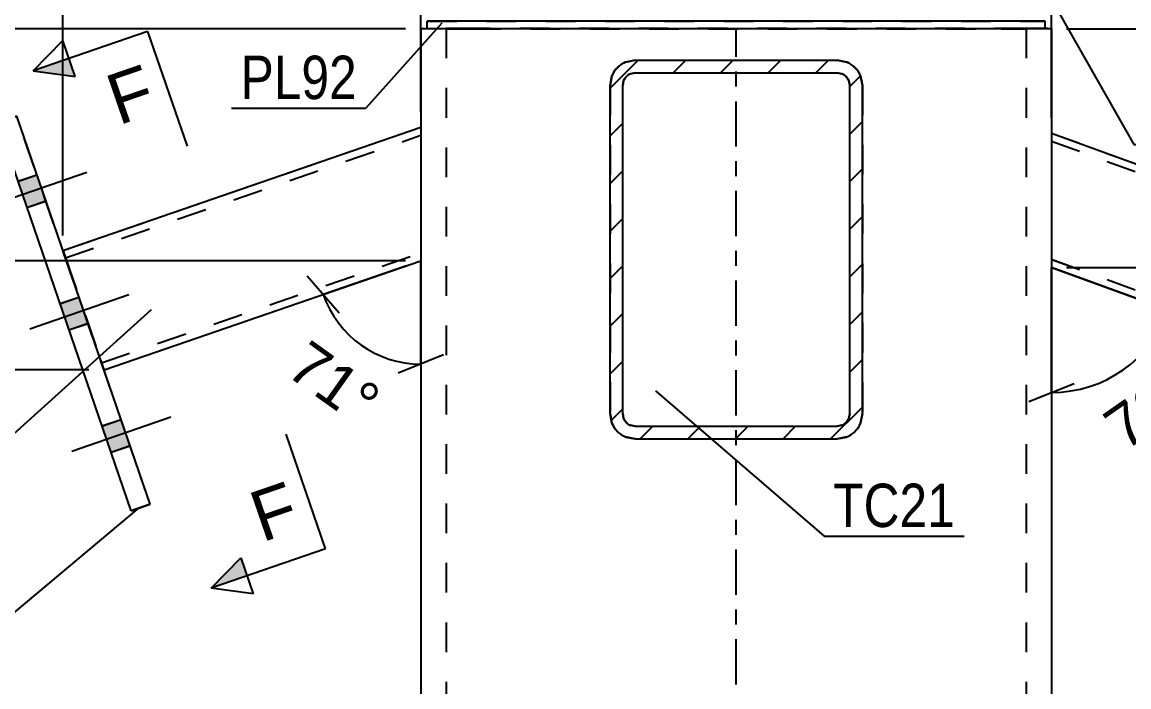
# Model space of a CAD drawing. Header units: millimetres. Extents: x -133 to 461, y -173 to 247.
# Drawn here: x 156.6 to 229.7, y 112.5 to 156.4 of the extents above; entities that cross this region are included whole.
import ezdxf

# ---------------------------------------------------------------- set-up
doc = ezdxf.new("R2010")
doc.units = ezdxf.units.MM
doc.linetypes.add('DXK_LINE_DOT2', pattern=[3.9198, 1.9599, -1.9599])
doc.linetypes.add('DXK_LINE_DOT3', pattern=[5.9187, 2.979, -0.9799, 0.9799, -0.9799])
doc.styles.add('Arial', font='ARIAL.TTF', dxfattribs={"height": 0.2})
doc.styles.add('Arial Narrow', font='ARIALN.TTF', dxfattribs={"height": 0.2})

# ---------------------------------------------------------------- blocks, each defined once
blk = doc.blocks.new('Part-284928886-3218 - 3036')
at = {"color": 2, "linetype": 'Continuous'}
for p, q in [((224.176, 156.485), (183.343, 156.485)), ((183.343, 155.985), (183.343, 156.485)), ((224.176, 155.985), (224.176, 156.485)), ((183.343, 155.985), (184.74, 155.985)), ((224.176, 155.985), (222.779, 155.985))]:
    blk.add_line(p, q, dxfattribs=at)
at = {"color": 7, "linetype": 'DXK_LINE_DOT2'}
for p, q in [((183.343, 156.477), (224.176, 156.477)), ((183.343, 155.977), (183.343, 155.985)), ((183.343, 155.977), (183.343, 155.985)), ((224.176, 155.977), (183.343, 155.977)), ((222.779, 155.985), (184.74, 155.985)), ((224.176, 155.977), (224.176, 155.985)), ((224.176, 155.985), (224.176, 155.977))]:
    blk.add_line(p, q, dxfattribs=at)
blk = doc.blocks.new('Bolt-284928886-3113 - 3036')
at = {"linetype": 'Continuous'}
for points in [[(158.162, 144.604), (157.565, 146.337), (156.305, 145.903), (156.901, 144.17)], [(158.162, 144.602), (157.565, 146.336), (156.305, 145.902), (156.901, 144.168)], [(158.162, 144.601), (157.565, 146.334), (156.305, 145.9), (156.901, 144.167)], [(160.943, 136.527), (160.346, 138.261), (159.085, 137.827), (159.682, 136.093)], [(160.943, 136.524), (160.346, 138.258), (159.085, 137.824), (159.682, 136.09)], [(163.723, 128.451), (163.126, 130.184), (161.866, 129.75), (162.462, 128.017)], [(163.723, 128.449), (163.126, 130.183), (161.866, 129.749), (162.462, 128.015)], [(163.723, 128.448), (163.126, 130.181), (161.866, 129.747), (162.462, 128.014)]]:
    blk.add_hatch(color=1, dxfattribs=at).paths.add_polyline_path(points)
at = {"color": 1, "linetype": 'Continuous'}
for p, q in [((154.318, 144.25), (160.858, 146.501)), ((154.318, 144.248), (160.858, 146.5)), ((154.318, 144.247), (160.858, 146.498)), ((156.305, 145.903), (157.565, 146.337)), ((156.305, 145.902), (157.565, 146.336)), ((156.305, 145.9), (157.565, 146.334)), ((156.901, 144.17), (158.162, 144.604)), ((156.901, 144.168), (158.162, 144.602)), ((156.901, 144.167), (158.162, 144.601)), ((157.098, 136.173), (163.638, 138.425)), ((157.098, 136.17), (163.638, 138.422)), ((159.085, 137.827), (160.346, 138.261)), ((159.085, 137.824), (160.346, 138.258)), ((159.682, 136.093), (160.943, 136.527)), ((159.682, 136.09), (160.943, 136.524)), ((159.879, 128.097), (166.419, 130.348)), ((159.879, 128.095), (166.419, 130.347)), ((159.879, 128.094), (166.419, 130.345)), ((161.866, 129.75), (163.126, 130.184)), ((161.866, 129.749), (163.126, 130.183)), ((161.866, 129.747), (163.126, 130.181)), ((162.462, 128.017), (163.723, 128.451)), ((162.462, 128.015), (163.723, 128.449)), ((162.462, 128.014), (163.723, 128.448))]:
    blk.add_line(p, q, dxfattribs=at)
blk = doc.blocks.new('Part-284928886-3112 - 3036')
at = {"color": 2, "linetype": 'Continuous'}
for p, q in [((156.236, 150.199), (154.975, 149.765)), ((165.052, 124.591), (156.236, 150.199)), ((163.792, 124.157), (154.975, 149.765)), ((163.792, 124.152), (154.975, 149.76)), ((163.792, 124.157), (165.052, 124.591)), ((165.052, 124.586), (163.792, 124.152)), ((165.052, 124.586), (165.051, 124.59)), ((165.052, 124.586), (165.052, 124.591)), ((163.792, 124.152), (163.792, 124.157))]:
    blk.add_line(p, q, dxfattribs=at)
at = {"color": 7, "linetype": 'DXK_LINE_DOT2'}
for p, q in [((154.975, 149.76), (156.236, 150.194)), ((156.236, 150.194), (156.236, 150.199)), ((165.051, 124.59), (156.236, 150.194)), ((154.975, 149.76), (154.975, 149.765))]:
    blk.add_line(p, q, dxfattribs=at)
blk = doc.blocks.new('Part-284928886-3115 - 3036')
at = {"color": 2, "linetype": 'Continuous'}
for p, q in [((159.288, 141.333), (182.926, 149.471)), ((162.001, 133.453), (182.926, 140.657)), ((162.001, 133.453), (182.926, 140.656))]:
    blk.add_line(p, q, dxfattribs=at)
at = {"color": 7, "linetype": 'DXK_LINE_DOT2'}
for p, q in [((159.288, 141.332), (182.926, 149.469)), ((182.926, 149.471), (182.926, 140.656)), ((159.451, 140.86), (182.926, 148.942)), ((159.451, 140.859), (182.926, 148.941)), ((159.288, 141.332), (159.288, 141.333)), ((159.313, 141.261), (159.288, 141.333)), ((159.288, 141.332), (159.313, 141.26)), ((159.383, 141.056), (159.313, 141.261)), ((159.313, 141.26), (159.383, 141.055)), ((161.838, 133.926), (182.926, 141.186)), ((161.838, 133.925), (182.926, 141.185)), ((159.489, 140.749), (159.383, 141.056)), ((159.383, 141.055), (159.489, 140.748)), ((159.451, 140.859), (159.451, 140.86)), ((159.451, 140.86), (159.463, 140.824)), ((159.451, 140.859), (159.498, 140.72)), ((159.463, 140.824), (159.551, 140.568)), ((159.489, 140.749), (161.8, 134.037)), ((159.489, 140.748), (161.825, 133.961)), ((159.498, 140.72), (161.79, 134.063)), ((159.551, 140.568), (161.79, 134.065)), ((161.79, 134.065), (161.838, 133.926)), ((161.825, 133.961), (161.79, 134.063)), ((161.905, 133.73), (161.8, 134.037)), ((161.838, 133.925), (161.825, 133.961)), ((161.825, 133.961), (161.905, 133.729)), ((161.838, 133.925), (161.838, 133.926)), ((161.976, 133.525), (161.905, 133.73)), ((161.905, 133.729), (161.976, 133.524)), ((162.001, 133.453), (161.976, 133.525)), ((161.976, 133.524), (162.001, 133.452)), ((162.001, 133.452), (162.001, 133.453)), ((162.001, 133.452), (162.001, 133.453))]:
    blk.add_line(p, q, dxfattribs=at)
blk = doc.blocks.new('Part-284928886-3119 - 3036')
at = {"color": 2, "linetype": 'Continuous'}
for p, q in [((224.593, 149.089), (248.085, 140.539)), ((224.593, 140.221), (245.234, 132.708)), ((224.593, 140.22), (245.233, 132.707))]:
    blk.add_line(p, q, dxfattribs=at)
at = {"color": 7, "linetype": 'DXK_LINE_DOT2'}
for p, q in [((224.593, 149.089), (224.593, 140.22)), ((224.593, 149.088), (248.085, 140.538)), ((224.593, 148.557), (247.914, 140.069)), ((224.593, 148.556), (247.914, 140.068)), ((224.593, 140.753), (245.405, 133.178)), ((224.593, 140.752), (245.405, 133.177)), ((248.059, 140.467), (247.984, 140.264)), ((247.984, 140.262), (248.059, 140.466)), ((248.085, 140.539), (248.059, 140.467)), ((248.059, 140.466), (248.085, 140.538)), ((248.085, 140.539), (248.085, 140.538)), ((247.873, 139.957), (245.419, 133.212)), ((247.873, 139.959), (245.446, 133.288)), ((247.864, 139.93), (245.456, 133.314)), ((247.864, 139.931), (245.511, 133.468)), ((247.864, 139.931), (247.901, 140.033)), ((247.901, 140.032), (247.864, 139.93)), ((247.984, 140.264), (247.873, 139.959)), ((247.873, 139.957), (247.984, 140.262)), ((247.901, 140.033), (247.914, 140.069)), ((247.914, 140.068), (247.901, 140.032)), ((247.914, 140.069), (247.914, 140.068)), ((245.446, 133.288), (245.335, 132.983)), ((245.335, 132.982), (245.419, 133.212)), ((245.405, 133.178), (245.418, 133.214)), ((245.418, 133.212), (245.405, 133.177)), ((245.405, 133.177), (245.405, 133.178)), ((245.418, 133.214), (245.456, 133.316)), ((245.456, 133.314), (245.418, 133.212)), ((245.456, 133.316), (245.511, 133.468)), ((245.233, 132.707), (245.234, 132.707)), ((245.26, 132.78), (245.234, 132.708)), ((245.234, 132.707), (245.26, 132.778)), ((245.234, 132.708), (245.234, 132.707)), ((245.335, 132.983), (245.26, 132.78)), ((245.26, 132.778), (245.335, 132.982))]:
    blk.add_line(p, q, dxfattribs=at)
blk = doc.blocks.new('Part-284928886-3130 - 3036')
at = {"color": 7, "linetype": 'DXK_LINE_DOT2'}
for p, q in [((197.096, 153.894), (196.458, 153.767)), ((197.096, 153.894), (210.429, 153.894)), ((197.096, 153.891), (197.096, 153.894)), ((210.429, 153.891), (210.429, 153.894)), ((211.067, 153.767), (210.429, 153.894)), ((195.556, 152.865), (195.429, 152.227)), ((196.777, 152.997), (197.096, 153.061)), ((197.096, 153.058), (197.096, 153.061)), ((197.096, 153.061), (210.429, 153.061)), ((210.429, 153.058), (210.429, 153.061)), ((210.429, 153.061), (210.748, 152.997)), ((212.096, 152.227), (211.969, 152.865)), ((195.429, 152.227), (195.429, 130.558)), ((196.263, 152.227), (196.326, 152.546)), ((196.263, 152.225), (196.263, 152.227)), ((196.263, 130.561), (196.263, 152.227)), ((196.326, 152.543), (196.326, 152.546)), ((211.199, 152.543), (211.199, 152.546)), ((211.199, 152.546), (211.263, 152.227)), ((211.263, 152.225), (211.263, 152.227)), ((211.263, 130.561), (211.263, 152.227)), ((212.096, 152.227), (212.096, 130.558)), ((195.429, 130.561), (195.556, 129.923)), ((196.263, 130.558), (196.263, 130.561)), ((196.326, 130.242), (196.263, 130.561)), ((211.263, 130.561), (211.199, 130.242)), ((211.263, 130.558), (211.263, 130.561)), ((211.969, 129.923), (212.096, 130.561)), ((195.556, 129.92), (195.556, 129.923)), ((197.096, 129.727), (196.777, 129.791)), ((197.096, 129.725), (197.096, 129.727)), ((197.096, 129.727), (210.429, 129.727)), ((210.748, 129.791), (210.429, 129.727)), ((210.429, 129.725), (210.429, 129.727)), ((211.969, 129.92), (211.969, 129.923)), ((196.458, 129.021), (197.096, 128.894)), ((197.096, 128.894), (210.429, 128.894)), ((197.096, 128.894), (197.096, 128.891)), ((210.429, 128.894), (211.067, 129.021)), ((210.429, 128.891), (210.429, 128.894))]:
    blk.add_line(p, q, dxfattribs=at)
at = {"color": 7, "linetype": 'DXK_LINE_DOT3'}
blk.add_line((203.763, 141.394), (203.763, 141.391), dxfattribs=at)
at = {"color": 7, "linetype": 'DXK_LINE_DOT2'}
for centre, radius, start, end in [((197.096, 152.227), 1.667, 112.5, 157.5), ((210.429, 152.227), 1.667, 22.5, 67.5), ((197.096, 152.227), 0.833, 112.5, 157.5), ((210.429, 152.227), 0.833, 22.5, 67.5), ((197.096, 130.561), 0.833, 202.5, 247.5), ((210.429, 130.561), 0.833, 292.5, 337.5), ((197.096, 130.561), 1.667, 202.5, 247.5), ((210.429, 130.561), 1.667, 292.5, 337.5)]:
    blk.add_arc(centre, radius, start, end, dxfattribs=at)
blk = doc.blocks.new('Part-284928886-3166 - 3036')
at = {"color": 2, "linetype": 'Continuous'}
for p, q in [((182.926, 155.984), (182.926, 106.773)), ((182.926, 155.984), (183.18, 155.984)), ((183.18, 155.984), (183.343, 155.984)), ((184.74, 155.985), (184.984, 155.985)), ((184.984, 155.985), (186.259, 155.985)), ((186.259, 155.985), (221.259, 155.985)), ((221.259, 155.985), (222.535, 155.985)), ((222.779, 155.985), (222.535, 155.985)), ((224.339, 155.984), (224.176, 155.984)), ((224.339, 155.984), (224.593, 155.984)), ((224.593, 155.984), (224.593, 106.773))]:
    blk.add_line(p, q, dxfattribs=at)
at = {"color": 7, "linetype": 'DXK_LINE_DOT2'}
for p, q in [((183.18, 155.977), (182.926, 155.978)), ((183.902, 155.977), (183.18, 155.977)), ((183.343, 155.984), (183.902, 155.985)), ((183.902, 155.985), (184.74, 155.985)), ((184.984, 155.977), (183.902, 155.977)), ((184.593, 155.984), (184.593, 106.773)), ((184.72, 155.984), (184.593, 155.984)), ((184.593, 155.978), (184.72, 155.978)), ((185.081, 155.984), (184.72, 155.984)), ((184.72, 155.978), (185.081, 155.977)), ((186.259, 155.977), (184.984, 155.977)), ((185.622, 155.984), (185.081, 155.984)), ((185.081, 155.977), (185.622, 155.977)), ((186.259, 155.984), (185.622, 155.984)), ((185.622, 155.977), (186.259, 155.977)), ((186.259, 155.984), (221.259, 155.984)), ((186.259, 155.977), (221.259, 155.977)), ((186.259, 155.977), (221.259, 155.977)), ((221.897, 155.984), (221.259, 155.984)), ((221.259, 155.977), (221.897, 155.977)), ((222.535, 155.977), (221.259, 155.977)), ((222.438, 155.984), (221.897, 155.984)), ((221.897, 155.977), (222.438, 155.977)), ((222.799, 155.984), (222.438, 155.984)), ((222.438, 155.977), (222.799, 155.978)), ((223.616, 155.977), (222.535, 155.977)), ((223.616, 155.985), (222.779, 155.985)), ((222.926, 155.984), (222.799, 155.984)), ((222.799, 155.978), (222.926, 155.978)), ((222.926, 155.984), (222.926, 106.773)), ((224.176, 155.984), (223.616, 155.985)), ((224.339, 155.977), (223.616, 155.977)), ((224.593, 155.978), (224.339, 155.977))]:
    blk.add_line(p, q, dxfattribs=at)
at = {"color": 7, "linetype": 'DXK_LINE_DOT3'}
blk.add_line((203.759, 106.773), (203.759, 155.981), dxfattribs=at)
blk = doc.blocks.new('Part-284928886-3213 - 3036')
at = {"linetype": 'Continuous'}
h = blk.add_hatch(dxfattribs=at)
h.set_pattern_fill('', scale=0.7, style=0, pattern_type=0)
h.set_pattern_definition([(45, (211.9691, 152.8754), (-1.57154, 1.57154), [])])
h.paths.add_polyline_path([(212.096, 152.238), (211.969, 152.875), (211.608, 153.416), (211.067, 153.777), (210.429, 153.904), (197.096, 153.904), (196.458, 153.777), (195.917, 153.416), (195.556, 152.875), (195.429, 152.238), (195.429, 130.571), (195.556, 129.933), (195.917, 129.392), (196.458, 129.031), (197.096, 128.904), (210.429, 128.904), (211.067, 129.031), (211.608, 129.392), (211.969, 129.933), (212.096, 130.571)])
h.paths.add_polyline_path([(211.199, 130.252), (211.019, 129.982), (210.748, 129.801), (210.429, 129.738), (197.096, 129.738), (196.777, 129.801), (196.507, 129.982), (196.326, 130.252), (196.263, 130.571), (196.263, 152.238), (196.326, 152.556), (196.507, 152.827), (196.777, 153.007), (197.096, 153.071), (210.429, 153.071), (210.748, 153.007), (211.019, 152.827), (211.199, 152.556), (211.263, 152.238), (211.263, 130.571)])
at = {"color": 2, "linetype": 'Continuous'}
for p, q in [((197.096, 153.904), (196.458, 153.777)), ((197.096, 153.904), (210.429, 153.904)), ((211.067, 153.777), (210.429, 153.904)), ((195.556, 152.875), (195.429, 152.238)), ((196.777, 153.007), (197.096, 153.071)), ((197.096, 153.068), (196.777, 153.005)), ((197.096, 153.068), (197.096, 153.071)), ((197.096, 153.071), (210.429, 153.071)), ((197.096, 153.068), (210.429, 153.068)), ((210.429, 153.068), (210.429, 153.071)), ((210.429, 153.071), (210.748, 153.007)), ((210.748, 153.005), (210.429, 153.068)), ((212.096, 152.238), (211.969, 152.875)), ((195.429, 130.571), (195.429, 152.238)), ((196.263, 152.238), (196.326, 152.556)), ((196.263, 130.571), (196.263, 152.238)), ((211.199, 152.556), (211.263, 152.238)), ((211.263, 130.571), (211.263, 152.238)), ((212.096, 130.571), (212.096, 152.238)), ((195.429, 130.571), (195.556, 129.933)), ((196.326, 130.252), (196.263, 130.571)), ((211.263, 130.571), (211.199, 130.252)), ((211.969, 129.933), (212.096, 130.571)), ((197.096, 129.738), (196.777, 129.801)), ((197.096, 129.738), (210.429, 129.738)), ((210.748, 129.801), (210.429, 129.738)), ((196.458, 129.031), (197.096, 128.904)), ((197.096, 128.902), (196.458, 129.029)), ((197.096, 128.902), (197.096, 128.904)), ((197.096, 128.904), (210.429, 128.904)), ((197.096, 128.902), (210.429, 128.902)), ((210.429, 128.904), (211.067, 129.031)), ((211.067, 129.029), (210.429, 128.902)), ((210.429, 128.902), (210.429, 128.904))]:
    blk.add_line(p, q, dxfattribs=at)
at = {"color": 7, "linetype": 'DXK_LINE_DOT2'}
for p, q in [((196.458, 153.775), (197.096, 153.902)), ((197.096, 153.902), (197.096, 153.904)), ((197.096, 153.902), (210.429, 153.902)), ((210.429, 153.902), (210.429, 153.904)), ((210.429, 153.902), (211.067, 153.775)), ((195.429, 152.235), (195.556, 152.873)), ((211.969, 152.873), (212.096, 152.235)), ((195.429, 152.235), (195.429, 152.238)), ((195.429, 152.235), (195.429, 130.568)), ((196.326, 152.554), (196.263, 152.235)), ((196.263, 152.235), (196.263, 152.238)), ((196.263, 130.568), (196.263, 152.235)), ((196.326, 152.554), (196.326, 152.556)), ((211.199, 152.554), (211.199, 152.556)), ((211.263, 152.235), (211.199, 152.554)), ((211.263, 152.235), (211.263, 152.238)), ((211.263, 130.568), (211.263, 152.235)), ((212.096, 152.238), (212.096, 130.568)), ((195.556, 129.931), (195.429, 130.568)), ((196.263, 130.568), (196.263, 130.571)), ((196.263, 130.568), (196.326, 130.249)), ((211.199, 130.249), (211.263, 130.568)), ((211.263, 130.568), (211.263, 130.571)), ((212.096, 130.568), (211.969, 129.931)), ((195.556, 129.931), (195.556, 129.933)), ((196.777, 129.798), (197.096, 129.735)), ((197.096, 129.735), (197.096, 129.738)), ((197.096, 129.735), (210.429, 129.735)), ((210.429, 129.735), (210.748, 129.798)), ((210.429, 129.735), (210.429, 129.738)), ((211.969, 129.931), (211.969, 129.933))]:
    blk.add_line(p, q, dxfattribs=at)
at = {"color": 7, "linetype": 'DXK_LINE_DOT3'}
blk.add_line((203.763, 141.404), (203.763, 141.402), dxfattribs=at)
at = {"color": 2, "linetype": 'Continuous'}
for centre, radius, start, end in [((197.096, 152.238), 1.667, 112.5, 157.5), ((210.429, 152.238), 1.667, 22.5, 67.5), ((197.096, 152.238), 0.833, 112.5, 157.5), ((197.096, 152.235), 0.833, 112.5, 157.5), ((210.429, 152.238), 0.833, 22.5, 67.5), ((210.429, 152.235), 0.833, 22.5, 67.5), ((197.096, 130.571), 0.833, 202.5, 247.5), ((210.429, 130.571), 0.833, 292.5, 337.5), ((197.096, 130.571), 1.667, 202.5, 247.5), ((197.096, 130.568), 1.667, 202.5, 247.5), ((210.429, 130.571), 1.667, 292.5, 337.5), ((210.429, 130.568), 1.667, 292.5, 337.5)]:
    blk.add_arc(centre, radius, start, end, dxfattribs=at)
at = {"color": 7, "linetype": 'DXK_LINE_DOT2'}
for centre, radius, start, end in [((197.096, 152.235), 1.667, 112.5, 157.5), ((210.429, 152.235), 1.667, 22.5, 67.5), ((197.096, 130.568), 0.833, 202.5, 247.5), ((210.429, 130.568), 0.833, 292.5, 337.5)]:
    blk.add_arc(centre, radius, start, end, dxfattribs=at)
blk = doc.blocks.new('StraightDimension-284928886-8557 - 3036')
at = {"color": 7, "linetype": 'Continuous'}
for p, q in [((182.926, 150.469), (182.926, 201.898)), ((224.593, 150.088), (224.593, 201.898)), ((184.426, 199.648), (181.426, 198.448)), ((223.093, 198.448), (226.093, 199.648)), ((182.926, 199.048), (224.593, 199.048))]:
    blk.add_line(p, q, dxfattribs=at)
at = {"color": 0}
blk.add_wipeout([(207.695, 199.798), (207.695, 203.998), (199.824, 203.998), (199.824, 199.798)], dxfattribs=at)
at = {"color": 3, "style": 'Arial'}
blk.add_text('500', height=2.8652, dxfattribs=at).set_placement((200.424, 200.398))
blk = doc.blocks.new('AngleDimension-284928886-8447 - 3036')
at = {"color": 7, "linetype": 'Continuous'}
for p, q in [((232.353, 137.395), (224.593, 140.22)), ((224.593, 131.961), (224.593, 140.22)), ((225.532, 139.878), (232.353, 137.395)), ((232.302, 139.01), (232.404, 135.78)), ((223.093, 131.361), (226.093, 132.561))]:
    blk.add_line(p, q, dxfattribs=at)
blk.add_arc((224.593, 140.22), 8.259, 270, 340, dxfattribs=at)
at = {"color": 0}
blk.add_wipeout([(235.223, 131.356), (232.814, 134.796), (226.878, 130.639), (229.287, 127.199)], dxfattribs=at)
at = {"color": 3, "style": 'Arial'}
blk.add_text('70°', height=2.8652, rotation=35.00199, dxfattribs=at).set_placement((229.434, 128.034))
blk = doc.blocks.new('StraightDimension-284928886-3524 - 3036')
at = {"color": 7, "linetype": 'Continuous'}
for p, q in [((149.929, 165.814), (151.129, 162.814)), ((181.926, 164.314), (147.679, 164.314)), ((150.529, 156.981), (150.529, 164.314)), ((151.129, 155.481), (149.929, 158.481)), ((181.926, 156.981), (147.679, 156.981))]:
    blk.add_line(p, q, dxfattribs=at)
at = {"color": 0}
blk.add_wipeout([(149.779, 163.471), (145.579, 163.471), (145.579, 157.824), (149.779, 157.824)], dxfattribs=at)
at = {"color": 3, "style": 'Arial'}
blk.add_text('88', height=2.8652, rotation=90.00021, dxfattribs=at).set_placement((149.179, 158.424))
blk = doc.blocks.new('StraightDimension-284928886-8244 - 3036')
at = {"color": 7, "linetype": 'Continuous'}
for p, q in [((135.862, 142.156), (137.062, 139.156)), ((181.926, 140.656), (119.544, 140.656)), ((136.462, 133.452), (136.462, 140.656)), ((137.062, 131.952), (135.862, 134.952)), ((161.001, 133.452), (119.544, 133.452))]:
    blk.add_line(p, q, dxfattribs=at)
at = {"color": 0, "linetype": 'Continuous'}
blk.add_wipeout([(131.262, 141.256), (131.262, 145.456), (118.944, 145.456), (118.944, 141.256)], dxfattribs=at)
at = {"color": 3, "linetype": 'Continuous', "style": 'Arial'}
blk.add_text('14352', height=2.8652, dxfattribs=at).set_placement((119.544, 141.856))
at = {"color": 0}
blk.add_wipeout([(135.712, 139.878), (131.512, 139.878), (131.512, 134.23), (135.712, 134.23)], dxfattribs=at)
at = {"color": 3, "style": 'Arial'}
blk.add_text('86', height=2.8652, rotation=90.00021, dxfattribs=at).set_placement((135.112, 134.83))
blk = doc.blocks.new('StraightDimension-284928886-8243 - 3036')
at = {"color": 7, "linetype": 'Continuous'}
for p, q in [((137.062, 154.481), (135.862, 157.481)), ((181.926, 155.981), (124.044, 155.981)), ((136.462, 140.656), (136.462, 155.981)), ((135.862, 142.156), (137.062, 139.156)), ((181.926, 140.656), (119.544, 140.656))]:
    blk.add_line(p, q, dxfattribs=at)
at = {"color": 0}
blk.add_wipeout([(135.712, 152.254), (131.512, 152.254), (131.512, 144.383), (135.712, 144.383)], dxfattribs=at)
at = {"color": 3, "style": 'Arial'}
blk.add_text('184', height=2.8652, rotation=90.00021, dxfattribs=at).set_placement((135.112, 144.983))
at = {"color": 0, "linetype": 'Continuous'}
blk.add_wipeout([(135.762, 156.581), (135.762, 160.781), (123.444, 160.781), (123.444, 156.581)], dxfattribs=at)
at = {"color": 3, "linetype": 'Continuous', "style": 'Arial'}
blk.add_text('14536', height=2.8652, dxfattribs=at).set_placement((124.044, 157.181))
blk = doc.blocks.new('StraightDimension-284928886-8245 - 3036')
at = {"color": 7, "linetype": 'Continuous'}
for p, q in [((137.062, 131.952), (135.862, 134.952)), ((161.001, 133.452), (119.544, 133.452)), ((136.462, 63.153), (136.462, 133.452)), ((135.862, 64.653), (137.062, 61.653)), ((181.926, 63.153), (124.044, 63.153))]:
    blk.add_line(p, q, dxfattribs=at)
at = {"color": 0, "linetype": 'Continuous'}
blk.add_wipeout([(131.262, 134.052), (131.262, 138.252), (118.944, 138.252), (118.944, 134.052)], dxfattribs=at)
at = {"color": 0}
blk.add_wipeout([(135.712, 103.35), (131.512, 103.35), (131.512, 93.255), (135.712, 93.255)], dxfattribs=at)
at = {"color": 3, "linetype": 'Continuous', "style": 'Arial'}
blk.add_text('14266', height=2.8652, dxfattribs=at).set_placement((119.544, 134.652))
at = {"color": 3, "style": 'Arial'}
blk.add_text('3266', height=2.8652, rotation=90.00021, dxfattribs=at).set_placement((135.112, 93.855))
blk = doc.blocks.new('StraightDimension-284928886-8310 - 3036')
at = {"color": 7, "linetype": 'Continuous'}
for p, q in [((272.359, 154.477), (271.159, 157.477)), ((225.593, 155.977), (284.178, 155.977)), ((271.759, 140.221), (271.759, 155.977)), ((271.159, 141.721), (272.359, 138.721)), ((225.593, 140.221), (284.178, 140.221))]:
    blk.add_line(p, q, dxfattribs=at)
at = {"color": 0}
blk.add_wipeout([(271.009, 152.035), (266.809, 152.035), (266.809, 144.164), (271.009, 144.164)], dxfattribs=at)
at = {"color": 3, "style": 'Arial'}
blk.add_text('189', height=2.8652, rotation=90.00021, dxfattribs=at).set_placement((270.409, 144.764))
at = {"color": 0, "linetype": 'Continuous'}
blk.add_wipeout([(284.778, 156.577), (284.778, 160.777), (272.459, 160.777), (272.459, 156.577)], dxfattribs=at)
at = {"color": 3, "linetype": 'Continuous', "style": 'Arial'}
blk.add_text('14536', height=2.8652, dxfattribs=at).set_placement((273.059, 157.177))
blk = doc.blocks.new('StraightDimension-284928886-8311 - 3036')
at = {"color": 7, "linetype": 'Continuous'}
for p, q in [((271.159, 141.721), (272.359, 138.721)), ((225.593, 140.221), (284.178, 140.221)), ((271.759, 132.707), (271.759, 140.221)), ((272.359, 131.207), (271.159, 134.207)), ((246.234, 132.707), (284.178, 132.707))]:
    blk.add_line(p, q, dxfattribs=at)
at = {"color": 0, "linetype": 'Continuous'}
blk.add_wipeout([(284.778, 140.821), (284.778, 145.021), (272.459, 145.021), (272.459, 140.821)], dxfattribs=at)
at = {"color": 0}
blk.add_wipeout([(271.009, 139.288), (266.809, 139.288), (266.809, 133.64), (271.009, 133.64)], dxfattribs=at)
at = {"color": 3, "linetype": 'Continuous', "style": 'Arial'}
blk.add_text('14347', height=2.8652, dxfattribs=at).set_placement((273.059, 141.421))
at = {"color": 3, "style": 'Arial'}
blk.add_text('90', height=2.8652, rotation=90.00021, dxfattribs=at).set_placement((270.409, 134.24))
blk = doc.blocks.new('StraightDimension-284928886-8312 - 3036')
at = {"color": 7, "linetype": 'Continuous'}
for p, q in [((272.359, 131.207), (271.159, 134.207)), ((246.234, 132.707), (284.178, 132.707)), ((271.759, 62.719), (271.759, 132.707)), ((271.159, 64.219), (272.359, 61.219)), ((225.593, 62.719), (284.178, 62.719))]:
    blk.add_line(p, q, dxfattribs=at)
at = {"color": 0}
blk.add_wipeout([(271.009, 102.76), (266.809, 102.76), (266.809, 92.665), (271.009, 92.665)], dxfattribs=at)
at = {"color": 3, "style": 'Arial'}
blk.add_text('3262', height=2.8652, rotation=90.00021, dxfattribs=at).set_placement((270.409, 93.265))
at = {"color": 0, "linetype": 'Continuous'}
blk.add_wipeout([(284.778, 133.307), (284.778, 137.507), (272.459, 137.507), (272.459, 133.307)], dxfattribs=at)
at = {"color": 3, "linetype": 'Continuous', "style": 'Arial'}
blk.add_text('14257', height=2.8652, dxfattribs=at).set_placement((273.059, 133.907))
blk = doc.blocks.new('AngleDimension-284928886-8443 - 3036')
at = {"color": 7, "linetype": 'Continuous'}
for p, q in [((176.483, 138.435), (182.926, 140.653)), ((182.926, 133.839), (182.926, 140.653)), ((175.428, 139.658), (177.539, 137.212)), ((181.98, 140.327), (176.483, 138.435)), ((184.426, 134.439), (181.426, 133.239))]:
    blk.add_line(p, q, dxfattribs=at)
blk.add_arc((182.926, 140.653), 6.814, 198.99686, 270, dxfattribs=at)
at = {"color": 0}
blk.add_wipeout([(178.957, 128.85), (181.396, 132.269), (175.497, 136.477), (173.058, 133.058)], dxfattribs=at)
at = {"color": 3, "style": 'Arial'}
blk.add_text('71°', height=2.8652, rotation=-35.50046, dxfattribs=at).set_placement((173.895, 133.198))
blk = doc.blocks.new('StraightDimension-284928886-8556 - 3036')
at = {"color": 7, "linetype": 'Continuous'}
for p, q in [((224.593, 150.088), (224.593, 201.898)), ((248.085, 141.537), (248.085, 201.898)), ((226.093, 199.648), (223.093, 198.448)), ((246.585, 198.448), (249.585, 199.648)), ((224.593, 199.048), (248.085, 199.048))]:
    blk.add_line(p, q, dxfattribs=at)
at = {"color": 0}
blk.add_wipeout([(240.274, 199.798), (240.274, 203.998), (232.403, 203.998), (232.403, 199.798)], dxfattribs=at)
at = {"color": 3, "style": 'Arial'}
blk.add_text('282', height=2.8652, dxfattribs=at).set_placement((233.003, 200.398))
blk = doc.blocks.new('StraightDimension-284928886-8558 - 3036')
at = {"color": 7, "linetype": 'Continuous'}
for p, q in [((159.288, 142.331), (159.288, 201.898)), ((182.926, 150.469), (182.926, 201.898)), ((160.788, 199.648), (157.788, 198.448)), ((181.426, 198.448), (184.426, 199.648)), ((159.288, 199.048), (182.926, 199.048))]:
    blk.add_line(p, q, dxfattribs=at)
at = {"color": 0}
blk.add_wipeout([(175.042, 199.798), (175.042, 203.998), (167.172, 203.998), (167.172, 199.798)], dxfattribs=at)
at = {"color": 3, "style": 'Arial'}
blk.add_text('284', height=2.8652, dxfattribs=at).set_placement((167.772, 200.398))
blk = doc.blocks.new('Mark-284928886-3093 - 3036')
at = {"color": 30, "linetype": 'Continuous'}
for p, q in [((222.357, 161.854), (230.036, 148.323)), ((230.036, 148.323), (241.288, 148.323))]:
    blk.add_line(p, q, dxfattribs=at)
at = {"color": 0}
blk.add_wipeout([(240.688, 148.923), (240.688, 151.923), (230.636, 151.923), (230.636, 148.923)], dxfattribs=at)
blk.add_wipeout([(240.688, 148.923), (240.688, 151.923), (230.636, 151.923), (230.636, 148.923)], dxfattribs=at)
at = {"color": 3, "style": 'Arial Narrow'}
blk.add_text('M1551', height=2.8633, dxfattribs=at).set_placement((230.636, 148.923))
blk = doc.blocks.new('Mark-284928886-8528 - 3036')
at = {"color": 30, "linetype": 'Continuous'}
for p in [(165.118, 137.41), (141.064, 125.71)]:
    blk.add_line(p, (152.128, 125.71), dxfattribs=at)
at = {"color": 0}
blk.add_wipeout([(151.528, 126.31), (151.528, 129.31), (141.664, 129.31), (141.664, 126.31)], dxfattribs=at)
blk.add_wipeout([(151.528, 126.31), (151.528, 129.31), (141.664, 129.31), (141.664, 126.31)], dxfattribs=at)
at = {"color": 3, "style": 'Arial Narrow'}
blk.add_text('TC367', height=2.8633, dxfattribs=at).set_placement((141.664, 126.31))
blk = doc.blocks.new('Mark-284928886-3108 - 3036')
at = {"color": 30, "linetype": 'Continuous'}
for p in [(164.298, 124.344), (145.314, 116.174)]:
    blk.add_line(p, (154.553, 116.174), dxfattribs=at)
at = {"color": 0}
blk.add_wipeout([(153.953, 116.774), (153.953, 119.774), (145.914, 119.774), (145.914, 116.774)], dxfattribs=at)
blk.add_wipeout([(153.953, 116.774), (153.953, 119.774), (145.914, 119.774), (145.914, 116.774)], dxfattribs=at)
at = {"color": 3, "style": 'Arial Narrow'}
blk.add_text('SP19', height=2.8633, dxfattribs=at).set_placement((145.914, 116.774))
blk = doc.blocks.new('Mark-284928886-3209 - 3036')
at = {"color": 30, "linetype": 'Continuous'}
for p, q in [((198.44, 132.081), (209.576, 122.478)), ((209.576, 122.478), (218.812, 122.478))]:
    blk.add_line(p, q, dxfattribs=at)
at = {"color": 0}
blk.add_wipeout([(218.212, 123.078), (218.212, 126.078), (210.176, 126.078), (210.176, 123.078)], dxfattribs=at)
blk.add_wipeout([(218.212, 123.078), (218.212, 126.078), (210.176, 126.078), (210.176, 123.078)], dxfattribs=at)
at = {"color": 3, "style": 'Arial Narrow'}
blk.add_text('TC21', height=2.8633, dxfattribs=at).set_placement((210.176, 123.078))
blk = doc.blocks.new('Mark-284928886-3214 - 3036')
at = {"color": 30, "linetype": 'Continuous'}
for p in [(184.314, 156.343), (170.43, 150.733)]:
    blk.add_line(p, (179.305, 150.733), dxfattribs=at)
at = {"color": 0}
blk.add_wipeout([(178.705, 151.333), (178.705, 154.333), (171.03, 154.333), (171.03, 151.333)], dxfattribs=at)
blk.add_wipeout([(178.705, 151.333), (178.705, 154.333), (171.03, 154.333), (171.03, 151.333)], dxfattribs=at)
at = {"color": 3, "style": 'Arial Narrow'}
blk.add_text('PL92', height=2.8633, dxfattribs=at).set_placement((171.03, 151.333))
blk = doc.blocks.new('SectionMark-284928886-8864 - 3036')
at = {"linetype": 'Continuous'}
for points in [[(159.683, 154.008), (160.09, 152.826), (157.319, 153.194)], [(171.033, 121.038), (171.44, 119.856), (169.077, 119.042)]]:
    blk.add_hatch(color=6, dxfattribs=at).paths.add_polyline_path(points)
at = {"color": 6, "linetype": 'Continuous'}
for p, q in [((157.319, 153.194), (159.276, 155.19)), ((160.09, 152.826), (159.276, 155.19)), ((157.319, 153.194), (160.09, 152.826)), ((176.641, 121.646), (169.077, 119.042)), ((169.077, 119.042), (171.033, 121.038)), ((171.033, 121.038), (171.847, 118.674)), ((171.847, 118.674), (169.077, 119.042))]:
    blk.add_line(p, q, dxfattribs=at)
at = {"color": 0, "linetype": 'Continuous'}
for points in [[(165.647, 150.509), (164.507, 153.818), (161.812, 152.89), (162.952, 149.581)], [(175.126, 122.976), (173.986, 126.285), (171.291, 125.357), (172.43, 122.048)]]:
    blk.add_wipeout(points, dxfattribs=at)
at = {"color": 6, "linetype": 'Continuous'}
for p, q in [((164.883, 155.798), (157.319, 153.194)), ((164.883, 155.798), (167.488, 148.234)), ((176.641, 121.646), (174.037, 129.211))]:
    blk.add_line(p, q, dxfattribs=at)
at = {"color": 3, "linetype": 'Continuous', "style": 'Arial'}
for p in [(162.952, 149.581), (172.43, 122.048)]:
    blk.add_text('F', height=3.343, rotation=18.99928, dxfattribs=at).set_placement(p)

msp = doc.modelspace()

# ---------------------------------------------------------------- block references
for name in ['Part-284928886-3218 - 3036', 'Part-284928886-3166 - 3036', 'Part-284928886-3213 - 3036', 'Part-284928886-3130 - 3036', 'Part-284928886-3112 - 3036', 'Part-284928886-3115 - 3036', 'Part-284928886-3119 - 3036', 'Bolt-284928886-3113 - 3036']:
    msp.add_blockref(name, (0, 0))

# ---------------------------------------------------------------- next in the draw order: block references
for name in ['StraightDimension-284928886-8557 - 3036', 'StraightDimension-284928886-8244 - 3036', 'AngleDimension-284928886-8447 - 3036', 'Mark-284928886-3209 - 3036']:
    msp.add_blockref(name, (0, 0))

# ---------------------------------------------------------------- next in the draw order: block references
for name in ['StraightDimension-284928886-3524 - 3036', 'StraightDimension-284928886-8310 - 3036', 'StraightDimension-284928886-8245 - 3036']:
    msp.add_blockref(name, (0, 0))

# ---------------------------------------------------------------- next in the draw order: block references
for name in ['StraightDimension-284928886-8243 - 3036', 'StraightDimension-284928886-8311 - 3036', 'Mark-284928886-8528 - 3036', 'Mark-284928886-3108 - 3036']:
    msp.add_blockref(name, (0, 0))

# ---------------------------------------------------------------- next in the draw order: block references
for name in ['StraightDimension-284928886-8558 - 3036', 'StraightDimension-284928886-8556 - 3036', 'AngleDimension-284928886-8443 - 3036', 'StraightDimension-284928886-8312 - 3036']:
    msp.add_blockref(name, (0, 0))

# ---------------------------------------------------------------- next in the draw order: block references
for name in ['Mark-284928886-3093 - 3036', 'Mark-284928886-3214 - 3036']:
    msp.add_blockref(name, (0, 0))

# ---------------------------------------------------------------- next in the draw order: block references
msp.add_blockref('SectionMark-284928886-8864 - 3036', (0, 0))

doc.saveas('drawing.dxf')
